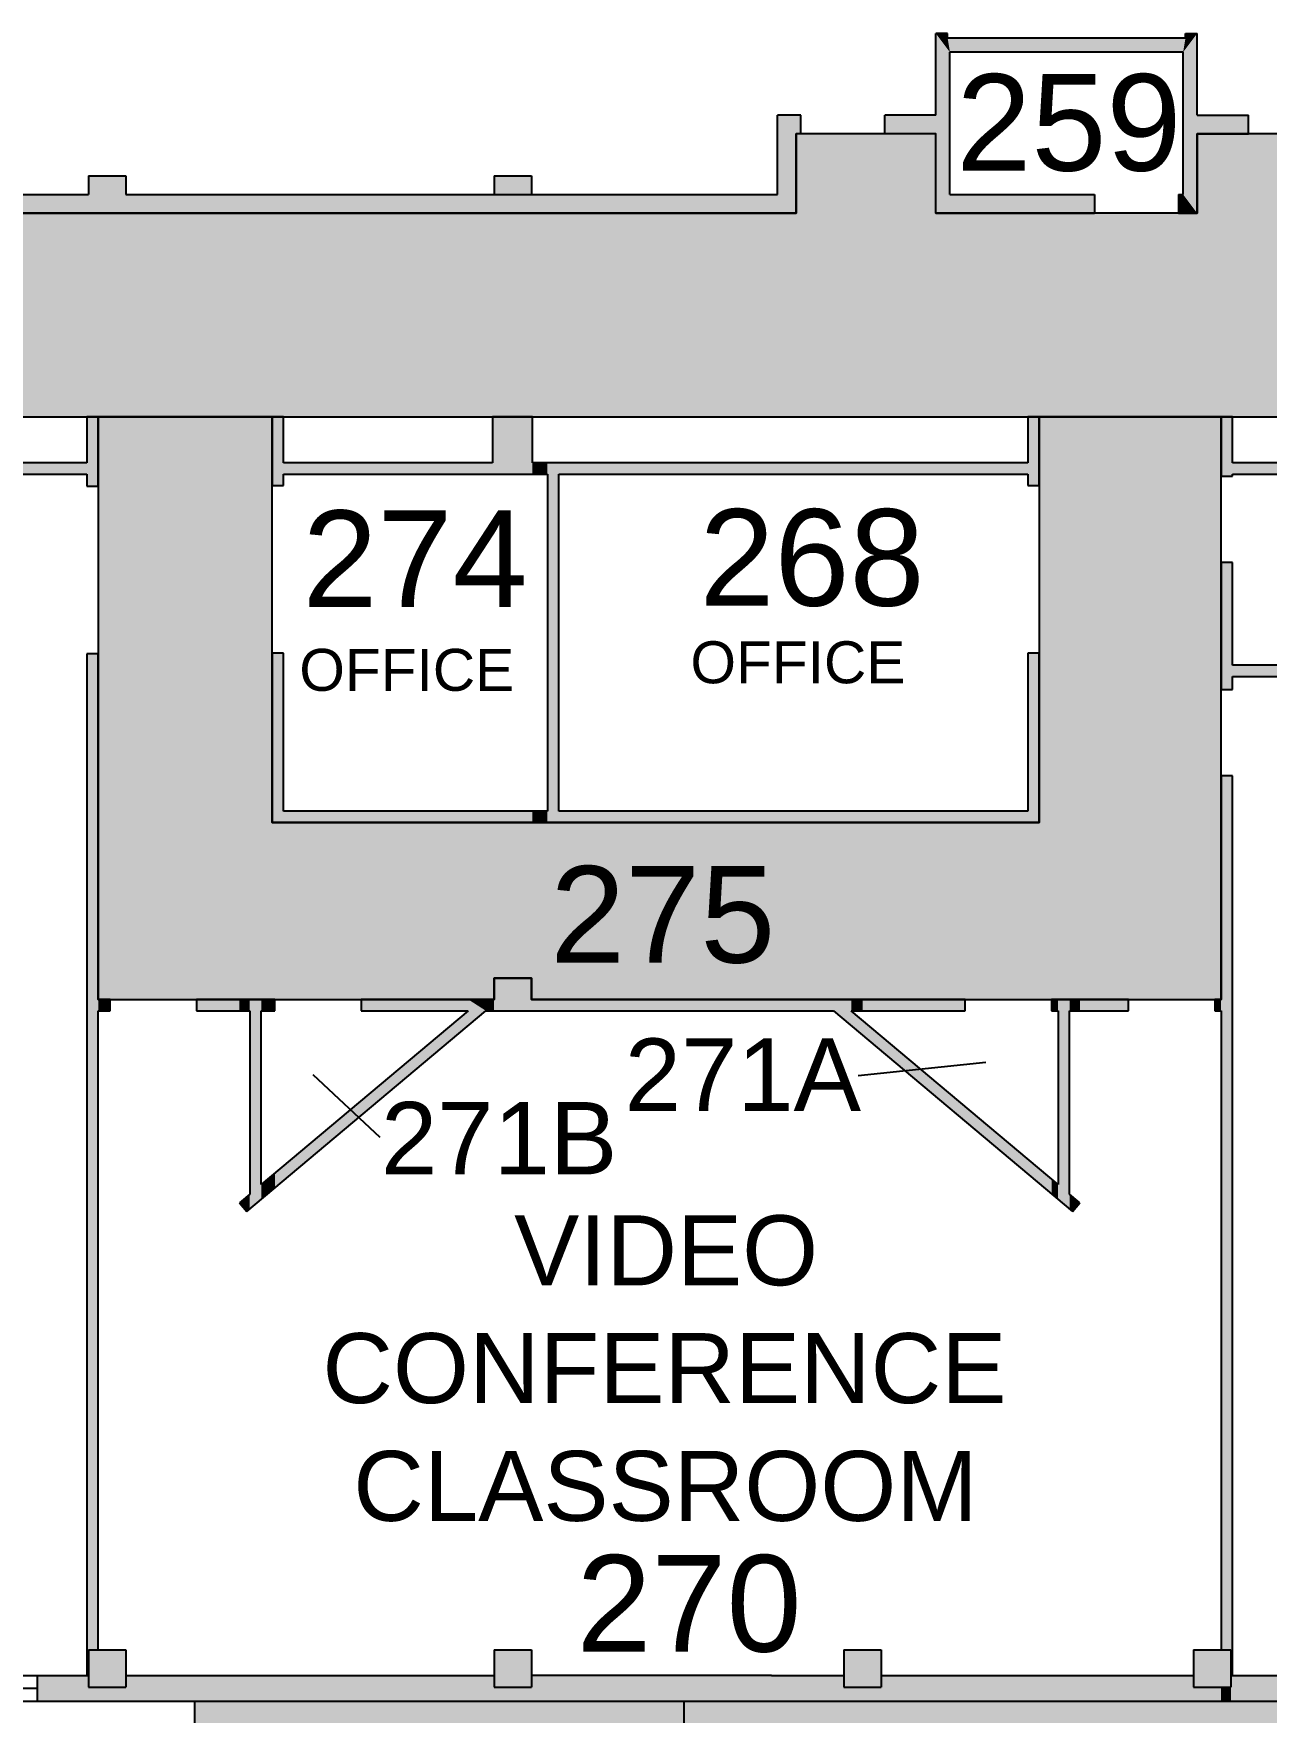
# Model space of a CAD drawing. Extents: x 268 to 100406, y 480 to 72572.
# Drawn here: x 5374 to 5903, y 2452 to 3172 of the extents above; entities that cross this region are included whole.
import ezdxf

# ---------------------------------------------------------------- set-up
doc = ezdxf.new("R2010")
doc.units = 0
doc.header["$LTSCALE"] = 0.5
for name, color, linetype in [('CORRIDOR_HATCH', 253, 'CONTINUOUS'), ('ROOM_NAMES', 7, 'CONTINUOUS'), ('SOLID', 7, 'CONTINUOUS'), ('STAIR', 7, 'CONTINUOUS'), ('TEXT', 7, 'CONTINUOUS'), ('WALL', 7, 'CONTINUOUS')]:
    doc.layers.add(name, color=color, linetype=linetype)
doc.styles.add('STANDARD_2', font='arial.ttf')
doc.styles.add('TECHIC', font='arial.ttf')

# ---------------------------------------------------------------- blocks, each defined once
blk = doc.blocks.new('*U42')
at = {"layer": 'SOLID'}
for points in [[(5397.14, 2468.26), (5397.14, 2906.34), (5397.78, 2468.26)], [(5397.78, 2468.26), (5397.14, 2906.34), (5397.78, 2906.34)], [(5397.78, 2479.26), (5397.78, 2906.34), (5402.02, 2479.26)], [(5402.02, 2479.26), (5397.78, 2906.34), (5402.02, 2906.34)], [(5402.02, 2753.26), (5402.02, 2758.14), (5407.14, 2753.26)], [(5407.14, 2753.26), (5402.02, 2758.14), (5407.14, 2758.14)]]:
    blk.add_solid(points, dxfattribs=at)
blk = doc.blocks.new('*U43')
at = {"layer": 'SOLID'}
for points in [[(5571.78, 2753.26), (5571.78, 2767.26), (5587.78, 2753.26)], [(5587.78, 2753.26), (5571.78, 2767.26), (5587.78, 2767.26)], [(5444.15, 2753.26), (5444.15, 2758.14), (5462.56, 2753.26)], [(5462.56, 2753.26), (5444.15, 2758.14), (5462.56, 2758.14)], [(5462.56, 2753.26), (5462.56, 2758.14), (5465.7, 2753.26)], [(5465.7, 2753.26), (5462.56, 2758.14), (5465.7, 2758.14)], [(5465.7, 2753.26), (5465.7, 2758.14), (5466.99, 2753.26)], [(5466.99, 2753.26), (5465.7, 2758.14), (5466.99, 2758.14)], [(5466.99, 2668.31), (5466.99, 2758.14), (5471.88, 2672.4)], [(5471.88, 2672.4), (5466.99, 2758.14), (5471.88, 2758.14)], [(5471.88, 2753.26), (5471.88, 2758.14), (5477.75, 2753.26)], [(5477.75, 2753.26), (5471.88, 2758.14), (5477.75, 2758.14)], [(5514.76, 2753.26), (5514.76, 2758.14), (5560.64, 2753.26)], [(5560.64, 2753.26), (5514.76, 2758.14), (5560.64, 2758.14)], [(5560.64, 2746.89), (5560.64, 2758.14), (5568.24, 2753.26)], [(5568.24, 2753.26), (5560.64, 2758.14), (5568.24, 2758.14)], [(5568.24, 2753.26), (5568.24, 2758.14), (5571.78, 2753.26)], [(5571.78, 2753.26), (5568.24, 2758.14), (5571.78, 2758.14)], [(5587.78, 2753.26), (5587.78, 2758.14), (5687.72, 2753.26)], [(5687.72, 2753.26), (5587.78, 2758.14), (5687.72, 2758.14)], [(5687.72, 2753.26), (5687.72, 2758.14), (5717.33, 2753.26)], [(5717.33, 2753.26), (5687.72, 2758.14), (5717.33, 2758.14)], [(5717.33, 2753.26), (5717.33, 2758.14), (5724.72, 2747.05)], [(5724.72, 2747.05), (5717.33, 2758.14), (5724.72, 2758.14)], [(5724.72, 2747.05), (5724.72, 2758.14), (5724.93, 2746.89)], [(5724.93, 2746.89), (5724.72, 2758.14), (5724.93, 2758.14)], [(5724.93, 2753.26), (5724.93, 2758.14), (5729.84, 2753.26)], [(5729.84, 2753.26), (5724.93, 2758.14), (5729.84, 2758.14)], [(5729.84, 2753.26), (5729.84, 2758.14), (5773.86, 2753.26)], [(5773.86, 2753.26), (5729.84, 2758.14), (5773.86, 2758.14)], [(5810.87, 2753.26), (5810.87, 2758.14), (5813.69, 2753.26)], [(5813.69, 2753.26), (5810.87, 2758.14), (5813.69, 2758.14)], [(5813.69, 2672.4), (5813.69, 2758.14), (5818.57, 2668.31)], [(5818.57, 2668.31), (5813.69, 2758.14), (5818.57, 2758.14)], [(5818.57, 2753.26), (5818.57, 2758.14), (5819.87, 2753.26)], [(5819.87, 2753.26), (5818.57, 2758.14), (5819.87, 2758.14)], [(5819.87, 2753.26), (5819.87, 2758.14), (5823.01, 2753.26)], [(5823.01, 2753.26), (5819.87, 2758.14), (5823.01, 2758.14)], [(5823.01, 2753.26), (5823.01, 2758.14), (5843.86, 2753.26)], [(5843.86, 2753.26), (5823.01, 2758.14), (5843.86, 2758.14)], [(5560.64, 2746.89), (5514.76, 2714.76), (5560.64, 2753.26)], [(5724.93, 2746.89), (5724.93, 2753.26), (5729.84, 2742.76)], [(5729.84, 2742.76), (5724.93, 2753.26), (5729.84, 2749.13)], [(5514.76, 2708.38), (5514.76, 2714.76), (5560.64, 2746.89)], [(5729.84, 2742.76), (5729.84, 2749.13), (5773.86, 2705.82)], [(5773.86, 2705.82), (5729.84, 2749.13), (5773.86, 2712.19)], [(5514.76, 2708.38), (5477.75, 2683.7), (5514.76, 2714.76)], [(5477.75, 2677.33), (5477.75, 2683.7), (5514.76, 2708.38)], [(5773.86, 2705.82), (5773.86, 2712.19), (5810.87, 2674.77)], [(5810.87, 2674.77), (5773.86, 2712.19), (5810.87, 2681.14)], [(5477.75, 2677.33), (5471.88, 2678.78), (5477.75, 2683.7)], [(5471.88, 2672.4), (5471.88, 2678.78), (5477.75, 2677.33)], [(5810.87, 2674.77), (5810.87, 2681.14), (5813.69, 2672.4)], [(5813.69, 2672.4), (5810.87, 2681.14), (5813.69, 2678.78)], [(5465.7, 2667.22), (5462.56, 2670.96), (5465.7, 2673.59)], [(5466.99, 2668.31), (5465.7, 2673.59), (5466.99, 2674.68)], [(5465.7, 2667.22), (5465.7, 2673.59), (5466.99, 2668.31)], [(5818.57, 2668.31), (5818.57, 2674.68), (5819.87, 2667.22)], [(5819.87, 2667.22), (5818.57, 2674.68), (5819.87, 2673.59)], [(5819.87, 2667.22), (5819.87, 2673.59), (5823.01, 2670.96)]]:
    blk.add_solid(points, dxfattribs=at)
blk = doc.blocks.new('*U44')
at = {"layer": 'SOLID'}
for points in [[(5476.52, 2978.47), (5476.52, 3007.96), (5481.41, 2978.47)], [(5481.41, 2978.47), (5476.52, 3007.96), (5481.41, 3007.96)], [(5571.01, 2983.39), (5571.01, 3007.96), (5588.22, 2983.39)], [(5588.22, 2983.39), (5571.01, 3007.96), (5588.22, 3007.96)], [(5800.72, 2978.47), (5800.72, 3007.96), (5805.6, 2978.47)], [(5805.6, 2978.47), (5800.72, 3007.96), (5805.6, 3007.96)], [(5481.41, 2983.39), (5481.41, 2988.27), (5571.01, 2983.39)], [(5571.01, 2983.39), (5481.41, 2988.27), (5571.01, 2988.27)], [(5588.22, 2983.39), (5588.22, 2988.27), (5594.63, 2983.39)], [(5594.63, 2983.39), (5588.22, 2988.27), (5594.63, 2988.27)], [(5594.63, 2834.03), (5594.63, 2988.27), (5599.52, 2834.03)], [(5599.52, 2834.03), (5594.63, 2988.27), (5599.52, 2988.27)], [(5599.52, 2983.39), (5599.52, 2988.27), (5800.72, 2983.39)], [(5800.72, 2983.39), (5599.52, 2988.27), (5800.72, 2988.27)], [(5476.52, 2834.03), (5476.52, 2906.58), (5481.41, 2834.03)], [(5481.41, 2834.03), (5476.52, 2906.58), (5481.41, 2906.58)], [(5800.72, 2834.03), (5800.72, 2906.58), (5805.6, 2834.03)], [(5805.6, 2834.03), (5800.72, 2906.58), (5805.6, 2906.58)], [(5481.41, 2834.03), (5481.41, 2838.91), (5571.01, 2834.03)], [(5571.01, 2834.03), (5481.41, 2838.91), (5571.01, 2838.91)], [(5571.01, 2834.03), (5571.01, 2838.91), (5588.22, 2834.03)], [(5588.22, 2834.03), (5571.01, 2838.91), (5588.22, 2838.91)], [(5588.22, 2834.03), (5588.22, 2838.91), (5594.63, 2834.03)], [(5594.63, 2834.03), (5588.22, 2838.91), (5594.63, 2838.91)], [(5599.52, 2834.03), (5599.52, 2838.91), (5800.72, 2834.03)], [(5800.72, 2834.03), (5599.52, 2838.91), (5800.72, 2838.91)]]:
    blk.add_solid(points, dxfattribs=at)
blk = doc.blocks.new('*U45')
at = {"layer": 'SOLID'}
for points in [[(5883.54, 2982.52), (5883.54, 3007.96), (5887.78, 2982.52)], [(5887.78, 2982.52), (5883.54, 3007.96), (5887.78, 3007.96)], [(5887.78, 2982.52), (5887.78, 3007.96), (5888.42, 2982.52)], [(5888.42, 2982.52), (5887.78, 3007.96), (5888.42, 3007.96)], [(6171.15, 2983.39), (6171.15, 3007.96), (6171.78, 2983.39)], [(6171.78, 2983.39), (6171.15, 3007.96), (6171.78, 3007.96)], [(6171.78, 2767.26), (6171.78, 3007.96), (6171.78, 2767.26)], [(6171.78, 2767.26), (6171.78, 3007.96), (6171.78, 3007.96)], [(6171.78, 2694.3), (6171.78, 3007.96), (6176.66, 2697.27)], [(6176.66, 2697.27), (6171.78, 3007.96), (6176.66, 3007.96)], [(6176.66, 2976.3), (6176.66, 3007.96), (6187.78, 2976.3)], [(6187.78, 2976.3), (6176.66, 3007.96), (6187.78, 3007.96)], [(6187.78, 2976.3), (6187.78, 3007.96), (6187.78, 2976.3)], [(6187.78, 2976.3), (6187.78, 3007.96), (6187.78, 3007.96)], [(6187.78, 2976.3), (6187.78, 3007.96), (6188.4, 2976.3)], [(6188.4, 2976.3), (6187.78, 3007.96), (6188.4, 3007.96)], [(6356.12, 2797.83), (6356.12, 3007.96), (6361, 2797.83)], [(6361, 2797.83), (6356.12, 3007.96), (6361, 3007.96)], [(5888.42, 2983.39), (5888.42, 2988.27), (5976.78, 2983.39)], [(5976.78, 2983.39), (5888.42, 2988.27), (5976.78, 2988.27)], [(5976.78, 2983.39), (5976.78, 2988.27), (5981.78, 2983.39)], [(5981.78, 2983.39), (5976.78, 2988.27), (5981.78, 2988.27)], [(5981.78, 2983.39), (5981.78, 2988.27), (6021.78, 2983.39)], [(6021.78, 2983.39), (5981.78, 2988.27), (6021.78, 2988.27)], [(6021.78, 2983.39), (6021.78, 2988.27), (6037.78, 2983.39)], [(6037.78, 2983.39), (6021.78, 2988.27), (6037.78, 2988.27)], [(6037.78, 2983.39), (6037.78, 2988.27), (6171.15, 2983.39)], [(6171.15, 2983.39), (6037.78, 2988.27), (6171.15, 2988.27)], [(6188.4, 2976.3), (6188.4, 2988.27), (6189.26, 2976.3)], [(6189.26, 2976.3), (6188.4, 2988.27), (6189.26, 2988.27)], [(6189.26, 2976.3), (6189.26, 2988.27), (6189.65, 2976.3)], [(6189.65, 2976.3), (6189.26, 2988.27), (6189.65, 2988.27)], [(6189.65, 2976.3), (6189.65, 2988.27), (6190.71, 2976.3)], [(6190.71, 2976.3), (6189.65, 2988.27), (6190.71, 2988.27)], [(6190.71, 2976.3), (6190.71, 2988.27), (6227.72, 2976.3)], [(6227.72, 2976.3), (6190.71, 2988.27), (6227.72, 2988.27)], [(6227.72, 2976.3), (6227.72, 2988.27), (6235.85, 2976.3)], [(6235.85, 2976.3), (6227.72, 2988.27), (6235.85, 2988.27)], [(6235.85, 2976.3), (6235.85, 2988.27), (6240.73, 2976.3)], [(6240.73, 2976.3), (6235.85, 2988.27), (6240.73, 2988.27)], [(6240.73, 2976.3), (6240.73, 2988.27), (6242.28, 2976.3)], [(6242.28, 2976.3), (6240.73, 2988.27), (6242.28, 2988.27)], [(6242.28, 2976.3), (6242.28, 2988.27), (6345.14, 2976.3)], [(6345.14, 2976.3), (6242.28, 2988.27), (6345.14, 2988.27)], [(6345.14, 2976.3), (6345.14, 2988.27), (6356.12, 2976.3)], [(6356.12, 2976.3), (6345.14, 2988.27), (6356.12, 2988.27)], [(5883.54, 2891.02), (5883.54, 2945.51), (5887.78, 2891.02)], [(5887.78, 2891.02), (5883.54, 2945.51), (5887.78, 2945.51)], [(5887.78, 2891.02), (5887.78, 2945.51), (5888.42, 2891.02)], [(5888.42, 2891.02), (5887.78, 2945.51), (5888.42, 2945.51)], [(5888.42, 2896.62), (5888.42, 2901.51), (5976.78, 2896.62)], [(5976.78, 2896.62), (5888.42, 2901.51), (5976.78, 2901.51)], [(5976.78, 2896.62), (5976.78, 2901.51), (5981.78, 2896.62)], [(5981.78, 2896.62), (5976.78, 2901.51), (5981.78, 2901.51)], [(5981.78, 2896.62), (5981.78, 2901.51), (6021.78, 2896.62)], [(6021.78, 2896.62), (5981.78, 2901.51), (6021.78, 2901.51)], [(6021.78, 2896.62), (6021.78, 2901.51), (6037.78, 2896.62)], [(6037.78, 2896.62), (6021.78, 2901.51), (6037.78, 2901.51)], [(6037.78, 2896.62), (6037.78, 2901.51), (6171.15, 2896.62)], [(6171.15, 2896.62), (6037.78, 2901.51), (6171.15, 2901.51)], [(6171.15, 2896.62), (6171.15, 2901.51), (6171.78, 2896.62)], [(6171.78, 2896.62), (6171.15, 2901.51), (6171.78, 2901.51)], [(6242.28, 2821.13), (6242.28, 2826.64), (6345.14, 2821.13)], [(6345.14, 2821.13), (6242.28, 2826.64), (6345.14, 2826.64)], [(6345.14, 2821.13), (6345.14, 2826.64), (6356.12, 2821.13)], [(6356.12, 2821.13), (6345.14, 2826.64), (6356.12, 2826.64)], [(6176.66, 2753.26), (6176.66, 2767.26), (6187.78, 2753.26)], [(6187.78, 2753.26), (6176.66, 2767.26), (6187.78, 2767.26)], [(6171.78, 2694.3), (6171.78, 2758.26), (6171.78, 2694.3)], [(6171.78, 2694.3), (6171.78, 2758.26), (6171.78, 2758.26)], [(6187.78, 2753.26), (6187.78, 2758.14), (6187.78, 2753.26)], [(6187.78, 2753.26), (6187.78, 2758.14), (6187.78, 2758.14)], [(6187.78, 2753.26), (6187.78, 2758.14), (6188.4, 2753.26)], [(6188.4, 2753.26), (6187.78, 2758.14), (6188.4, 2758.14)], [(6188.4, 2753.26), (6188.4, 2758.14), (6189.26, 2753.26)], [(6189.26, 2753.26), (6188.4, 2758.14), (6189.26, 2758.14)], [(6189.26, 2753.26), (6189.26, 2758.14), (6189.65, 2753.26)], [(6189.65, 2753.26), (6189.26, 2758.14), (6189.65, 2758.14)], [(6189.65, 2753.26), (6189.65, 2758.14), (6190.71, 2753.26)], [(6190.71, 2753.26), (6189.65, 2758.14), (6190.71, 2758.14)], [(6227.72, 2753.26), (6227.72, 2758.14), (6235.85, 2753.26)], [(6235.85, 2753.26), (6227.72, 2758.14), (6235.85, 2758.14)], [(6235.85, 2675.44), (6235.85, 2758.14), (6240.73, 2675.44)], [(6240.73, 2675.44), (6235.85, 2758.14), (6240.73, 2758.14)], [(6240.73, 2753.26), (6240.73, 2758.14), (6242.28, 2753.26)], [(6242.28, 2753.26), (6240.73, 2758.14), (6242.28, 2758.14)], [(6242.28, 2753.26), (6242.28, 2758.14), (6345.14, 2753.26)], [(6345.14, 2753.26), (6242.28, 2758.14), (6345.14, 2758.14)], [(6345.14, 2753.26), (6345.14, 2758.14), (6356.12, 2753.26)], [(6356.12, 2753.26), (6345.14, 2758.14), (6356.12, 2758.14)], [(6356.12, 2720.01), (6356.12, 2760.82), (6361, 2720.01)], [(6361, 2720.01), (6356.12, 2760.82), (6361, 2760.82)], [(6176.66, 2457.26), (6171.78, 2694.3), (6176.66, 2697.27)], [(6171.78, 2457.26), (6171.78, 2694.3), (6171.78, 2457.26)], [(6171.78, 2457.26), (6171.78, 2694.3), (6171.78, 2694.3)], [(6171.78, 2457.26), (6171.78, 2694.3), (6176.66, 2457.26)], [(6176.66, 2675.44), (6176.66, 2680.32), (6187.78, 2675.44)], [(6187.78, 2675.44), (6176.66, 2680.32), (6187.78, 2680.32)], [(6187.78, 2675.44), (6187.78, 2680.32), (6187.78, 2675.44)], [(6187.78, 2675.44), (6187.78, 2680.32), (6187.78, 2680.32)], [(6187.78, 2675.44), (6187.78, 2680.32), (6188.4, 2675.44)], [(6188.4, 2675.44), (6187.78, 2680.32), (6188.4, 2680.32)], [(6188.4, 2675.44), (6188.4, 2680.32), (6189.26, 2675.44)], [(6189.26, 2675.44), (6188.4, 2680.32), (6189.26, 2680.32)], [(6189.26, 2675.44), (6189.26, 2680.32), (6189.65, 2675.44)], [(6189.65, 2675.44), (6189.26, 2680.32), (6189.65, 2680.32)], [(6189.65, 2675.44), (6189.65, 2680.32), (6190.71, 2675.44)], [(6190.71, 2675.44), (6189.65, 2680.32), (6190.71, 2680.32)], [(6190.71, 2675.44), (6190.71, 2680.32), (6227.72, 2675.44)], [(6227.72, 2675.44), (6190.71, 2680.32), (6227.72, 2680.32)], [(6227.72, 2675.44), (6227.72, 2680.32), (6235.85, 2675.44)], [(6235.85, 2675.44), (6227.72, 2680.32), (6235.85, 2680.32)], [(6240.73, 2675.44), (6240.73, 2680.32), (6242.28, 2675.44)], [(6242.28, 2675.44), (6240.73, 2680.32), (6242.28, 2680.32)], [(6242.28, 2675.44), (6242.28, 2680.32), (6345.14, 2675.44)], [(6345.14, 2675.44), (6242.28, 2680.32), (6345.14, 2680.32)], [(6345.14, 2675.44), (6345.14, 2680.32), (6356.12, 2675.44)], [(6356.12, 2675.44), (6345.14, 2680.32), (6356.12, 2680.32)], [(6356.12, 2646.9), (6356.12, 2683), (6361, 2646.9)], [(6361, 2646.9), (6356.12, 2683), (6361, 2683)], [(6176.66, 2567.17), (6176.66, 2572.05), (6187.78, 2567.17)], [(6187.78, 2567.17), (6176.66, 2572.05), (6187.78, 2572.05)], [(6187.78, 2567.17), (6187.78, 2572.05), (6187.78, 2567.17)], [(6187.78, 2567.17), (6187.78, 2572.05), (6187.78, 2572.05)], [(6187.78, 2567.17), (6187.78, 2572.05), (6188.4, 2567.17)], [(6188.4, 2567.17), (6187.78, 2572.05), (6188.4, 2572.05)], [(6188.4, 2567.17), (6188.4, 2572.05), (6189.26, 2567.17)], [(6189.26, 2567.17), (6188.4, 2572.05), (6189.26, 2572.05)], [(6189.26, 2567.17), (6189.26, 2572.05), (6189.65, 2567.17)], [(6189.65, 2567.17), (6189.26, 2572.05), (6189.65, 2572.05)], [(6189.65, 2567.17), (6189.65, 2572.05), (6190.71, 2567.17)], [(6190.71, 2567.17), (6189.65, 2572.05), (6190.71, 2572.05)], [(6190.71, 2567.17), (6190.71, 2572.05), (6227.72, 2567.17)], [(6227.72, 2567.17), (6190.71, 2572.05), (6227.72, 2572.05)], [(6227.72, 2567.17), (6227.72, 2572.05), (6235.85, 2567.17)], [(6235.85, 2567.17), (6227.72, 2572.05), (6235.85, 2572.05)], [(6235.85, 2567.17), (6235.85, 2572.05), (6240.73, 2567.17)], [(6240.73, 2567.17), (6235.85, 2572.05), (6240.73, 2572.05)], [(6240.73, 2567.17), (6240.73, 2572.05), (6242.28, 2567.17)], [(6242.28, 2567.17), (6240.73, 2572.05), (6242.28, 2572.05)], [(6242.28, 2567.17), (6242.28, 2572.05), (6345.14, 2567.17)], [(6345.14, 2567.17), (6242.28, 2572.05), (6345.14, 2572.05)], [(6345.14, 2567.17), (6345.14, 2572.05), (6356.12, 2567.17)], [(6356.12, 2567.17), (6345.14, 2572.05), (6356.12, 2572.05)], [(6356.12, 2556.67), (6356.12, 2575.01), (6361, 2556.67)], [(6361, 2556.67), (6356.12, 2575.01), (6361, 2575.01)], [(6356.12, 2457.26), (6356.12, 2484.78), (6361, 2457.26)], [(6361, 2457.26), (6356.12, 2484.78), (6361, 2484.78)], [(6176.66, 2457.26), (6176.66, 2479.26), (6187.78, 2457.26)], [(6187.78, 2457.26), (6176.66, 2479.26), (6187.78, 2479.26)], [(6187.78, 2457.26), (6187.78, 2479.26), (6187.78, 2457.26)], [(6187.78, 2457.26), (6187.78, 2479.26), (6187.78, 2479.26)], [(6345.14, 2457.26), (6345.14, 2481.36), (6356.12, 2457.26)], [(6356.12, 2457.26), (6345.14, 2481.36), (6356.12, 2481.36)], [(6361, 2457.26), (6361, 2481.36), (6362.42, 2457.26)], [(6362.42, 2457.26), (6361, 2481.36), (6362.42, 2481.36)], [(5375.78, 2457.26), (5375.78, 2468.26), (5397.78, 2457.26)], [(5397.78, 2457.26), (5375.78, 2468.26), (5397.78, 2468.26)], [(5397.78, 2457.26), (5397.78, 2463.26), (5413.78, 2457.26)], [(5413.78, 2457.26), (5397.78, 2463.26), (5413.78, 2463.26)], [(5413.78, 2457.26), (5413.78, 2468.26), (5571.78, 2457.26)], [(5571.78, 2457.26), (5413.78, 2468.26), (5571.78, 2468.26)], [(5571.78, 2457.26), (5571.78, 2463.26), (5587.78, 2457.26)], [(5587.78, 2457.26), (5571.78, 2463.26), (5587.78, 2463.26)], [(5587.78, 2457.26), (5587.78, 2468.26), (5690.78, 2457.26)], [(5690.78, 2457.26), (5587.78, 2468.26), (5690.78, 2468.26)], [(5690.78, 2457.26), (5690.78, 2468.26), (5721.78, 2457.26)], [(5721.78, 2457.26), (5690.78, 2468.26), (5721.78, 2468.26)], [(5721.78, 2457.26), (5721.78, 2463.26), (5737.78, 2457.26)], [(5737.78, 2457.26), (5721.78, 2463.26), (5737.78, 2463.26)], [(5737.78, 2457.26), (5737.78, 2468.26), (5871.78, 2457.26)], [(5871.78, 2457.26), (5737.78, 2468.26), (5871.78, 2468.26)], [(5871.78, 2457.26), (5871.78, 2463.26), (5883.54, 2457.26)], [(5883.54, 2457.26), (5871.78, 2463.26), (5883.54, 2463.26)], [(5883.54, 2457.26), (5883.54, 2463.26), (5887.78, 2457.26)], [(5887.78, 2457.26), (5883.54, 2463.26), (5887.78, 2463.26)], [(5887.78, 2457.26), (5887.78, 2468.26), (5888.42, 2457.26)], [(5888.42, 2457.26), (5887.78, 2468.26), (5888.42, 2468.26)], [(5888.42, 2457.26), (5888.42, 2468.26), (5976.78, 2457.26)], [(5976.78, 2457.26), (5888.42, 2468.26), (5976.78, 2468.26)], [(5976.78, 2457.26), (5976.78, 2468.26), (5981.78, 2457.26)], [(5981.78, 2457.26), (5976.78, 2468.26), (5981.78, 2468.26)], [(5981.78, 2457.26), (5981.78, 2468.26), (6021.78, 2457.26)], [(6021.78, 2457.26), (5981.78, 2468.26), (6021.78, 2468.26)], [(6021.78, 2457.26), (6021.78, 2463.26), (6037.78, 2457.26)], [(6037.78, 2457.26), (6021.78, 2463.26), (6037.78, 2463.26)], [(6037.78, 2457.26), (6037.78, 2468.26), (6171.15, 2457.26)], [(6171.15, 2457.26), (6037.78, 2468.26), (6171.15, 2468.26)], [(6171.15, 2457.26), (6171.15, 2468.26), (6171.78, 2457.26)], [(6171.78, 2457.26), (6171.15, 2468.26), (6171.78, 2468.26)], [(6187.78, 2457.26), (6187.78, 2468.26), (6188.4, 2457.26)], [(6188.4, 2457.26), (6187.78, 2468.26), (6188.4, 2468.26)], [(6188.4, 2457.26), (6188.4, 2468.26), (6189.26, 2457.26)], [(6189.26, 2457.26), (6188.4, 2468.26), (6189.26, 2468.26)], [(6189.26, 2457.26), (6189.26, 2468.26), (6189.65, 2457.26)], [(6189.65, 2457.26), (6189.26, 2468.26), (6189.65, 2468.26)], [(6189.65, 2457.26), (6189.65, 2468.26), (6190.71, 2457.26)], [(6190.71, 2457.26), (6189.65, 2468.26), (6190.71, 2468.26)], [(6190.71, 2457.26), (6190.71, 2468.26), (6227.72, 2457.26)], [(6227.72, 2457.26), (6190.71, 2468.26), (6227.72, 2468.26)], [(6227.72, 2457.26), (6227.72, 2468.26), (6235.85, 2457.26)], [(6235.85, 2457.26), (6227.72, 2468.26), (6235.85, 2468.26)], [(6235.85, 2457.26), (6235.85, 2468.26), (6240.73, 2457.26)], [(6240.73, 2457.26), (6235.85, 2468.26), (6240.73, 2468.26)], [(6240.73, 2457.26), (6240.73, 2468.26), (6242.28, 2457.26)], [(6242.28, 2457.26), (6240.73, 2468.26), (6242.28, 2468.26)], [(6242.28, 2457.26), (6242.28, 2468.26), (6345.14, 2457.26)], [(6345.14, 2457.26), (6242.28, 2468.26), (6345.14, 2468.26)], [(6362.42, 2457.26), (6362.42, 2468.26), (6417.98, 2457.26)], [(6417.98, 2457.26), (6362.42, 2468.26), (6417.98, 2468.26)]]:
    blk.add_solid(points, dxfattribs=at)
blk = doc.blocks.new('*U46')
at = {"layer": 'SOLID'}
for points in [[(5883.54, 2479.26), (5883.54, 2854.01), (5887.78, 2479.26)], [(5887.78, 2479.26), (5883.54, 2854.01), (5887.78, 2854.01)], [(5887.78, 2468.26), (5887.78, 2854.01), (5888.42, 2468.26)], [(5888.42, 2468.26), (5887.78, 2854.01), (5888.42, 2854.01)], [(5880.87, 2753.26), (5880.87, 2758.14), (5883.54, 2753.26)], [(5883.54, 2753.26), (5880.87, 2758.14), (5883.54, 2758.14)]]:
    blk.add_solid(points, dxfattribs=at)
blk = doc.blocks.new('*U47')
at = {"layer": 'SOLID'}
for points in [[(5653.33, 2446.76), (5653.33, 2457.26), (5815.78, 2446.76)], [(5815.78, 2446.76), (5653.33, 2457.26), (5815.78, 2457.26)], [(5815.78, 2426.76), (5815.78, 2457.26), (5831.78, 2426.76)], [(5831.78, 2426.76), (5815.78, 2457.26), (5831.78, 2457.26)], [(5831.78, 2446.76), (5831.78, 2457.26), (6035.78, 2446.76)], [(6035.78, 2446.76), (5831.78, 2457.26), (6035.78, 2457.26)], [(6035.78, 2446.76), (6035.78, 2457.26), (6057.78, 2446.76)], [(6057.78, 2446.76), (6035.78, 2457.26), (6057.78, 2457.26)], [(6057.78, 2446.76), (6057.78, 2457.26), (6217.78, 2446.76)], [(6217.78, 2446.76), (6057.78, 2457.26), (6217.78, 2457.26)], [(6217.78, 2426.76), (6217.78, 2457.26), (6233.78, 2426.76)], [(6233.78, 2426.76), (6217.78, 2457.26), (6233.78, 2457.26)], [(6233.78, 2446.76), (6233.78, 2457.26), (6399.78, 2446.76)], [(6399.78, 2446.76), (6233.78, 2457.26), (6399.78, 2457.26)], [(6399.78, 2426.76), (6399.78, 2457.26), (6415.78, 2426.76)], [(6415.78, 2426.76), (6399.78, 2457.26), (6415.78, 2457.26)], [(6415.78, 2446.76), (6415.78, 2457.26), (6417.98, 2446.76)], [(6417.98, 2446.76), (6415.78, 2457.26), (6417.98, 2457.26)]]:
    blk.add_solid(points, dxfattribs=at)
blk = doc.blocks.new('*U49')
at = {"layer": 'SOLID'}
for points in [[(5443.29, 2184.79), (5443.29, 2457.26), (5447.39, 2184.79)], [(5447.39, 2184.79), (5443.29, 2457.26), (5447.39, 2457.26)], [(5447.39, 2184.79), (5447.39, 2457.26), (5457.78, 2184.79)], [(5457.78, 2184.79), (5447.39, 2457.26), (5457.78, 2457.26)], [(5457.78, 2426.69), (5457.78, 2457.26), (5467.78, 2426.69)], [(5467.78, 2426.69), (5457.78, 2457.26), (5467.78, 2457.26)], [(5467.78, 2447.56), (5467.78, 2457.26), (5486.68, 2447.56)], [(5486.68, 2447.56), (5467.78, 2457.26), (5486.68, 2457.26)], [(5486.68, 2447.56), (5486.68, 2457.26), (5633.84, 2447.56)], [(5633.84, 2447.56), (5486.68, 2457.26), (5633.84, 2457.26)], [(5633.84, 2426.69), (5633.84, 2457.26), (5645.3, 2426.69)], [(5645.3, 2426.69), (5633.84, 2457.26), (5645.3, 2457.26)], [(5645.3, 1954.73), (5645.3, 2457.26), (5653.33, 1954.73)], [(5653.33, 1954.73), (5645.3, 2457.26), (5653.33, 2457.26)], [(5457.78, 2184.79), (5457.78, 2202.76), (5467.78, 2184.79)], [(5467.78, 2184.79), (5457.78, 2202.76), (5467.78, 2202.76)], [(5467.78, 2184.79), (5467.78, 2202.76), (5486.68, 2184.79)], [(5486.68, 2184.79), (5467.78, 2202.76), (5486.68, 2202.76)], [(5447.39, 1925.36), (5447.39, 1962.76), (5457.78, 1925.36)], [(5457.78, 1925.36), (5447.39, 1962.76), (5457.78, 1962.76)], [(5457.78, 1946.76), (5457.78, 1962.76), (5467.78, 1946.76)], [(5467.78, 1946.76), (5457.78, 1962.76), (5467.78, 1962.76)], [(5467.78, 1946.76), (5467.78, 1962.76), (5486.68, 1946.76)], [(5486.68, 1946.76), (5467.78, 1962.76), (5486.68, 1962.76)], [(5486.68, 1954.73), (5486.68, 1962.76), (5633.84, 1954.73)], [(5633.84, 1954.73), (5486.68, 1962.76), (5633.84, 1962.76)], [(5633.84, 1954.73), (5633.84, 1962.76), (5645.3, 1954.73)], [(5645.3, 1954.73), (5633.84, 1962.76), (5645.3, 1962.76)]]:
    blk.add_solid(points, dxfattribs=at)
blk = doc.blocks.new('*X68')
at = {"layer": 'ROOM_NAMES', "linetype": 'CONTINUOUS', "style": 'STANDARD_2'}
for s, p in [('VIDEO', (5580.35, 2635.55)), ('CONFERENCE', (5498.14, 2585.04)), ('CLASSROOM', (5511.38, 2534.53))]:
    blk.add_text(s, height=30, dxfattribs=at).set_placement(p)
blk = doc.blocks.new('*U78')
at = {"layer": 'SOLID'}
for points in [[(5017.78, 2992.26), (5017.78, 3015.06), (5020.38, 2992.26)], [(5020.38, 2992.26), (5017.78, 3015.06), (5020.38, 3015.06)], [(5020.38, 2983.39), (5020.38, 3015.06), (5025.27, 2983.39)], [(5025.27, 2983.39), (5020.38, 3015.06), (5025.27, 3015.06)], [(5397.14, 2978.23), (5397.14, 3007.96), (5402.02, 2978.23)], [(5402.02, 2978.23), (5397.14, 3007.96), (5402.02, 3007.96)], [(4837.28, 2962.26), (4837.28, 3000.26), (4844.76, 2962.26)], [(4844.76, 2962.26), (4837.28, 3000.26), (4844.76, 3000.26)], [(4844.76, 2973.26), (4844.76, 3000.26), (4853.76, 2973.26)], [(4853.76, 2973.26), (4844.76, 3000.26), (4853.76, 3000.26)], [(4853.76, 2992.26), (4853.76, 3000.26), (5017.78, 2992.26)], [(5017.78, 2992.26), (4853.76, 3000.26), (5017.78, 3000.26)], [(5025.27, 2983.39), (5025.27, 2988.27), (5099.78, 2983.39)], [(5099.78, 2983.39), (5025.27, 2988.27), (5099.78, 2988.27)], [(5099.78, 2983.39), (5099.78, 2988.27), (5106.91, 2983.39)], [(5106.91, 2983.39), (5099.78, 2988.27), (5106.91, 2988.27)], [(5106.91, 2457.26), (5106.91, 2988.27), (5111.79, 2457.26)], [(5111.79, 2457.26), (5106.91, 2988.27), (5111.79, 2988.27)], [(5111.79, 2983.39), (5111.79, 2988.27), (5123.78, 2983.39)], [(5123.78, 2983.39), (5111.79, 2988.27), (5123.78, 2988.27)], [(5123.78, 2983.39), (5123.78, 2988.27), (5397.14, 2983.39)], [(5397.14, 2983.39), (5123.78, 2988.27), (5397.14, 2988.27)], [(5099.78, 2457.26), (5099.78, 2468.26), (5106.91, 2457.26)], [(5106.91, 2457.26), (5099.78, 2468.26), (5106.91, 2468.26)], [(5111.79, 2457.26), (5111.79, 2468.26), (5123.78, 2457.26)], [(5123.78, 2457.26), (5111.79, 2468.26), (5123.78, 2468.26)]]:
    blk.add_solid(points, dxfattribs=at)
blk = doc.blocks.new('*U91')
at = {"layer": 'CORRIDOR_HATCH'}
for points in [[(5701.28, 3007.96), (5701.28, 3129.26), (5761.28, 3007.96)], [(5761.28, 3007.96), (5701.28, 3129.26), (5761.28, 3129.26)], [(5873.28, 3007.96), (5873.28, 3129.26), (5883.54, 3007.96)], [(5883.54, 3007.96), (5873.28, 3129.26), (5883.54, 3129.26)], [(5883.54, 3007.96), (5883.54, 3129.26), (5888.42, 3007.96)], [(5888.42, 3007.96), (5883.54, 3129.26), (5888.42, 3129.26)], [(5888.42, 3007.96), (5888.42, 3129.26), (5933.28, 3007.96)], [(5933.28, 3007.96), (5888.42, 3129.26), (5933.28, 3129.26)], [(5025.27, 3007.96), (5025.27, 3095.26), (5397.14, 3007.96)], [(5397.14, 3007.96), (5025.27, 3095.26), (5397.14, 3095.26)], [(5397.14, 3007.96), (5397.14, 3095.26), (5402.02, 3007.96)], [(5402.02, 3007.96), (5397.14, 3095.26), (5402.02, 3095.26)], [(5402.02, 3007.96), (5402.02, 3095.26), (5476.52, 3007.96)], [(5476.52, 3007.96), (5402.02, 3095.26), (5476.52, 3095.26)], [(5476.52, 3007.96), (5476.52, 3095.26), (5481.41, 3007.96)], [(5481.41, 3007.96), (5476.52, 3095.26), (5481.41, 3095.26)], [(5481.41, 3007.96), (5481.41, 3095.26), (5571.78, 3007.96)], [(5571.78, 3007.96), (5481.41, 3095.26), (5571.78, 3095.26)], [(5571.78, 3007.96), (5571.78, 3095.26), (5571.78, 3007.96)], [(5571.78, 3007.96), (5571.78, 3095.26), (5571.78, 3095.26)], [(5571.78, 3007.96), (5571.78, 3095.26), (5579.61, 3007.96)], [(5579.61, 3007.96), (5571.78, 3095.26), (5579.61, 3095.26)], [(5579.61, 3007.96), (5579.61, 3095.26), (5587.78, 3007.96)], [(5587.78, 3007.96), (5579.61, 3095.26), (5587.78, 3095.26)], [(5587.78, 3007.96), (5587.78, 3095.26), (5588.22, 3007.96)], [(5588.22, 3007.96), (5587.78, 3095.26), (5588.22, 3095.26)], [(5588.22, 3007.96), (5588.22, 3095.26), (5701.28, 3007.96)], [(5701.28, 3007.96), (5588.22, 3095.26), (5701.28, 3095.26)], [(5761.28, 3007.96), (5761.28, 3095.26), (5800.72, 3007.96)], [(5800.72, 3007.96), (5761.28, 3095.26), (5800.72, 3095.26)], [(5800.72, 3007.96), (5800.72, 3095.26), (5805.6, 3007.96)], [(5805.6, 3007.96), (5800.72, 3095.26), (5805.6, 3095.26)], [(5805.6, 3007.96), (5805.6, 3095.26), (5873.28, 3007.96)], [(5873.28, 3007.96), (5805.6, 3095.26), (5873.28, 3095.26)], [(5402.02, 2758.14), (5402.02, 3007.96), (5476.52, 2758.14)], [(5476.52, 2758.14), (5402.02, 3007.96), (5476.52, 3007.96)], [(5805.6, 2758.14), (5805.6, 3007.96), (5873.28, 2758.14)], [(5873.28, 2758.14), (5805.6, 3007.96), (5873.28, 3007.96)], [(5873.28, 2758.14), (5873.28, 3007.96), (5883.54, 2758.14)], [(5883.54, 2758.14), (5873.28, 3007.96), (5883.54, 3007.96)], [(5476.52, 2758.14), (5476.52, 2834.03), (5481.41, 2758.14)], [(5481.41, 2758.14), (5476.52, 2834.03), (5481.41, 2834.03)], [(5481.41, 2758.14), (5481.41, 2834.03), (5571.78, 2758.14)], [(5571.78, 2758.14), (5481.41, 2834.03), (5571.78, 2834.03)], [(5571.78, 2767.26), (5571.78, 2834.03), (5571.78, 2767.26)], [(5571.78, 2767.26), (5571.78, 2834.03), (5571.78, 2834.03)], [(5571.78, 2767.26), (5571.78, 2834.03), (5579.61, 2767.26)], [(5579.61, 2767.26), (5571.78, 2834.03), (5579.61, 2834.03)], [(5579.61, 2767.26), (5579.61, 2834.03), (5587.78, 2767.26)], [(5587.78, 2767.26), (5579.61, 2834.03), (5587.78, 2834.03)], [(5587.78, 2758.14), (5587.78, 2834.03), (5588.22, 2758.14)], [(5588.22, 2758.14), (5587.78, 2834.03), (5588.22, 2834.03)], [(5588.22, 2758.14), (5588.22, 2834.03), (5701.28, 2758.14)], [(5701.28, 2758.14), (5588.22, 2834.03), (5701.28, 2834.03)], [(5701.28, 2758.14), (5701.28, 2834.03), (5761.28, 2758.14)], [(5761.28, 2758.14), (5701.28, 2834.03), (5761.28, 2834.03)], [(5761.28, 2758.14), (5761.28, 2834.03), (5800.72, 2758.14)], [(5800.72, 2758.14), (5761.28, 2834.03), (5800.72, 2834.03)], [(5800.72, 2758.14), (5800.72, 2834.03), (5805.6, 2758.14)], [(5805.6, 2758.14), (5800.72, 2834.03), (5805.6, 2834.03)], [(5571.78, 2758.14), (5571.78, 2767.26), (5571.78, 2758.14)]]:
    blk.add_solid(points, dxfattribs=at)

msp = doc.modelspace()

# ---------------------------------------------------------------- linework, layer by layer
at = {"layer": 'CORRIDOR_HATCH'}
for points in [[(6890.78, 3095.26), (5933.28, 3095.26), (5933.28, 3129.26), (5873.28, 3129.26), (5873.28, 3095.26), (5761.28, 3095.26), (5761.28, 3129.26), (5701.28, 3129.26), (5701.28, 3095.26), (5023.78, 3095.26)], [(5025.27, 3007.96), (5397.14, 3007.96), (5481.41, 3007.96), (5579.61, 3007.96), (5588.22, 3007.96), (5800.72, 3007.96), (5888.42, 3007.96), (6171.15, 3007.96), (6188.4, 3007.96), (6361, 3007.96), (6447.28, 3007.26)]]:
    msp.add_lwpolyline(points, dxfattribs=at)
msp.add_lwpolyline([(5402.02, 3007.96), (5402.02, 2758.14), (5571.78, 2758.14), (5571.78, 2767.26), (5587.78, 2767.26), (5587.78, 2758.14), (5883.54, 2758.14), (5883.54, 3007.96), (5805.6, 3007.96), (5805.6, 2834.03), (5476.52, 2834.03), (5476.52, 3007.96)], close=True, dxfattribs=at)
at = {"layer": 'SOLID'}
msp.add_line((5653.33, 2446.76), (5653.33, 2457.26), dxfattribs=at)
for points in [[(5767.28, 3164.26), (5761.28, 3172.26), (5767.28, 3103.26), (5761.28, 3095.26)], [(5761.28, 3172.26), (5766.28, 3172.26), (5767.28, 3164.26), (5766.28, 3170.26)], [(5766.28, 3170.26), (5767.28, 3164.26), (5868.28, 3170.26), (5867.28, 3164.26)], [(5867.28, 3103.26), (5873.28, 3095.26), (5867.28, 3164.26), (5873.28, 3172.26)], [(5868.28, 3170.26), (5868.28, 3172.26), (5867.28, 3164.26), (5873.28, 3172.26)], [(5693.28, 3137.26), (5693.28, 3103.26), (5701.28, 3129.26), (5701.28, 3095.26)], [(5693.28, 3137.26), (5703.28, 3137.26), (5701.28, 3129.26), (5703.28, 3129.26)], [(5739.28, 3137.26), (5739.28, 3129.26), (5761.28, 3137.26), (5761.28, 3129.26)], [(5873.28, 3137.26), (5895.28, 3137.26), (5873.28, 3129.26), (5895.28, 3129.26)], [(5397.78, 3111.26), (5413.78, 3111.26), (5397.78, 3103.26), (5413.78, 3103.26)], [(5571.78, 3111.26), (5587.78, 3111.26), (5571.78, 3103.26), (5587.78, 3103.26)], [(5701.28, 3095.26), (5693.28, 3103.26), (5112.25, 3095.26), (5112.25, 3103.26)], [(5829.28, 3103.26), (5829.28, 3095.26), (5767.28, 3103.26), (5761.28, 3095.26)], [(5865.28, 3103.26), (5865.28, 3095.26), (5867.28, 3103.26), (5873.28, 3095.26)], [(5397.78, 2479.26), (5413.78, 2479.26), (5397.78, 2468.26), (5413.78, 2468.26)], [(5571.78, 2479.26), (5587.78, 2479.26), (5571.78, 2468.26), (5587.78, 2468.26)], [(5721.78, 2479.26), (5737.78, 2479.26), (5721.78, 2468.26), (5737.78, 2468.26)], [(5871.78, 2479.26), (5887.78, 2479.26), (5871.78, 2468.26), (5887.78, 2468.26)], [(5375.78, 2468.26), (5375.78, 2457.26), (5836.78, 2468.26), (5836.97, 2457.26)], [(6218.51, 2468.26), (6222.66, 2457.26), (5836.78, 2468.26), (5836.97, 2457.26)]]:
    msp.add_solid(points, dxfattribs=at)
at = {"layer": 'STAIR'}
for p, q in [((5339.78, 2468.26), (5375.78, 2468.26)), ((5339.78, 2457.26), (5375.78, 2457.26)), ((5495.78, 2457.26), (5531.78, 2457.26))]:
    msp.add_line(p, q, dxfattribs=at)
at = {"layer": 'TEXT'}
for points in [[(5727.86, 2725.54), (5782.61, 2731.22)], [(5494.04, 2725.97), (5522.83, 2699.1)]]:
    msp.add_lwpolyline(points, dxfattribs=at)
at = {"layer": 'WALL'}
for p, q in [((5766.28, 3172.26), (5761.28, 3172.26)), ((5761.28, 3137.26), (5761.28, 3172.26)), ((5766.28, 3170.26), (5766.28, 3172.26)), ((5868.28, 3170.26), (5766.28, 3170.26)), ((5868.28, 3170.26), (5868.28, 3172.26)), ((5868.28, 3172.26), (5873.28, 3172.26)), ((5873.28, 3137.26), (5873.28, 3172.26)), ((5867.28, 3164.26), (5767.28, 3164.26)), ((5767.28, 3103.26), (5767.28, 3164.26)), ((5867.28, 3103.26), (5867.28, 3164.26)), ((5703.28, 3137.26), (5693.28, 3137.26)), ((5693.28, 3103.26), (5693.28, 3137.26)), ((5703.28, 3129.26), (5703.28, 3137.26)), ((5739.28, 3129.26), (5739.28, 3137.26)), ((5761.28, 3137.26), (5739.28, 3137.26)), ((5873.28, 3137.26), (5895.28, 3137.26)), ((5895.28, 3129.26), (5895.28, 3137.26)), ((5703.28, 3129.26), (5701.28, 3129.26)), ((5701.28, 3095.26), (5701.28, 3129.26)), ((5761.28, 3129.26), (5739.28, 3129.26)), ((5761.28, 3095.26), (5761.28, 3129.26)), ((5873.28, 3095.26), (5873.28, 3129.26)), ((5873.28, 3129.26), (5895.28, 3129.26)), ((5397.78, 3111.26), (5397.78, 3103.26)), ((5397.78, 3111.26), (5413.78, 3111.26)), ((5413.78, 3111.26), (5413.78, 3103.26)), ((5571.78, 3111.26), (5571.78, 3103.26)), ((5571.78, 3111.26), (5587.78, 3111.26)), ((5587.78, 3111.26), (5587.78, 3103.26)), ((5112.25, 3103.26), (5397.78, 3103.26)), ((5413.78, 3103.26), (5693.28, 3103.26)), ((5767.28, 3103.26), (5829.28, 3103.26)), ((5829.28, 3103.26), (5829.28, 3095.26)), ((5865.28, 3103.26), (5865.28, 3095.26)), ((5865.28, 3103.26), (5867.28, 3103.26)), ((5112.25, 3095.26), (5701.28, 3095.26)), ((5761.28, 3095.26), (5829.28, 3095.26)), ((5865.28, 3095.26), (5873.28, 3095.26)), ((5402.02, 3007.96), (5397.14, 3007.96)), ((5397.14, 3007.96), (5397.14, 2988.27)), ((5402.02, 2978.23), (5402.02, 3007.96)), ((5476.52, 3007.96), (5476.52, 2978.47)), ((5481.41, 3007.96), (5476.52, 3007.96)), ((5481.41, 2988.27), (5481.41, 3007.96)), ((5571.01, 3007.96), (5571.01, 2988.27)), ((5588.22, 3007.96), (5571.01, 3007.96)), ((5588.22, 2988.27), (5588.22, 3007.96)), ((5805.6, 3007.96), (5800.72, 3007.96)), ((5800.72, 3007.96), (5800.72, 2988.27)), ((5805.6, 2978.47), (5805.6, 3007.96)), ((5888.42, 3007.96), (5883.54, 3007.96)), ((5883.54, 3007.96), (5883.54, 2982.52)), ((5888.42, 2988.27), (5888.42, 3007.96)), ((5397.14, 2988.27), (5025.27, 2988.27)), ((5571.01, 2988.27), (5481.41, 2988.27)), ((5800.72, 2988.27), (5588.22, 2988.27)), ((6171.15, 2988.27), (5888.42, 2988.27)), ((5111.79, 2983.39), (5397.14, 2983.39)), ((5397.14, 2983.39), (5397.14, 2978.23)), ((5481.41, 2983.39), (5594.63, 2983.39)), ((5481.41, 2978.47), (5481.41, 2983.39)), ((5594.63, 2983.39), (5594.63, 2838.91)), ((5599.52, 2983.39), (5800.72, 2983.39)), ((5599.52, 2838.91), (5599.52, 2983.39)), ((5800.72, 2983.39), (5800.72, 2978.47)), ((5883.54, 2982.52), (5888.42, 2982.52)), ((5888.42, 2982.52), (5888.42, 2983.39)), ((5888.42, 2983.39), (6171.78, 2983.39)), ((5397.14, 2978.23), (5402.02, 2978.23)), ((5476.52, 2978.47), (5481.41, 2978.47)), ((5800.72, 2978.47), (5805.6, 2978.47)), ((5888.42, 2945.51), (5883.54, 2945.51)), ((5883.54, 2945.51), (5883.54, 2891.02)), ((5888.42, 2901.51), (5888.42, 2945.51)), ((5402.02, 2906.34), (5397.14, 2906.34)), ((5397.14, 2906.34), (5397.14, 2468.26)), ((5402.02, 2758.14), (5402.02, 2906.34)), ((5476.52, 2906.58), (5476.52, 2834.03)), ((5481.41, 2906.58), (5476.52, 2906.58)), ((5481.41, 2838.91), (5481.41, 2906.58)), ((5805.6, 2906.58), (5800.72, 2906.58)), ((5800.72, 2906.58), (5800.72, 2838.91)), ((5805.6, 2834.03), (5805.6, 2906.58)), ((6171.78, 2901.51), (5888.42, 2901.51)), ((5888.42, 2891.02), (5888.42, 2896.62)), ((5888.42, 2896.62), (6171.78, 2896.62)), ((5883.54, 2891.02), (5888.42, 2891.02)), ((5888.42, 2854.01), (5883.54, 2854.01)), ((5883.54, 2854.01), (5883.54, 2758.14)), ((5888.42, 2468.26), (5888.42, 2854.01)), ((5594.63, 2838.91), (5481.41, 2838.91)), ((5800.72, 2838.91), (5599.52, 2838.91)), ((5476.52, 2834.03), (5805.6, 2834.03)), ((5571.78, 2767.26), (5587.78, 2767.26)), ((5571.78, 2767.26), (5571.78, 2758.14)), ((5587.78, 2767.26), (5571.78, 2767.26)), ((5571.78, 2767.26), (5571.78, 2758.14)), ((5587.78, 2767.26), (5587.78, 2758.14)), ((5587.78, 2758.14), (5587.78, 2767.26)), ((5407.14, 2758.14), (5402.02, 2758.14)), ((5407.14, 2753.26), (5407.14, 2758.14)), ((5444.15, 2758.14), (5444.15, 2753.26)), ((5477.75, 2758.14), (5444.15, 2758.14)), ((5477.75, 2753.26), (5477.75, 2758.14)), ((5514.76, 2758.14), (5514.76, 2753.26)), ((5571.78, 2758.14), (5514.76, 2758.14)), ((5687.72, 2758.14), (5587.78, 2758.14)), ((5724.72, 2758.14), (5687.72, 2758.14)), ((5729.84, 2758.14), (5724.72, 2758.14)), ((5773.86, 2758.14), (5729.84, 2758.14)), ((5773.86, 2753.26), (5773.86, 2758.14)), ((5843.86, 2758.14), (5810.87, 2758.14)), ((5810.87, 2758.14), (5810.87, 2753.26)), ((5843.86, 2753.26), (5843.86, 2758.14)), ((5883.54, 2758.14), (5880.87, 2758.14)), ((5880.87, 2758.14), (5880.87, 2753.26)), ((5402.02, 2479.26), (5402.02, 2753.26)), ((5402.02, 2753.26), (5407.14, 2753.26)), ((5444.15, 2753.26), (5466.99, 2753.26)), ((5465.7, 2667.22), (5568.24, 2753.26)), ((5466.99, 2753.26), (5466.99, 2674.68)), ((5471.88, 2753.26), (5477.75, 2753.26)), ((5560.64, 2753.26), (5471.88, 2678.78)), ((5471.88, 2678.78), (5471.88, 2753.26)), ((5514.76, 2753.26), (5560.64, 2753.26)), ((5568.24, 2753.26), (5687.72, 2753.26)), ((5568.24, 2753.26), (5717.33, 2753.26)), ((5717.33, 2753.26), (5819.87, 2667.22)), ((5724.93, 2753.26), (5773.86, 2753.26)), ((5813.69, 2678.78), (5724.93, 2753.26)), ((5810.87, 2753.26), (5813.69, 2753.26)), ((5813.69, 2753.26), (5813.69, 2750.58)), ((5813.69, 2750.44), (5813.69, 2678.78)), ((5818.57, 2753.26), (5843.86, 2753.26)), ((5818.57, 2674.68), (5818.57, 2753.26)), ((5880.87, 2753.26), (5883.54, 2753.26)), ((5883.54, 2753.26), (5883.54, 2479.26)), ((5466.99, 2674.68), (5462.56, 2670.96)), ((5462.56, 2670.96), (5465.7, 2667.22)), ((5823.01, 2670.96), (5818.57, 2674.68)), ((5819.87, 2667.22), (5823.01, 2670.96)), ((5397.78, 2479.26), (5397.78, 2463.26)), ((5397.78, 2479.26), (5413.78, 2479.26)), ((5413.78, 2479.26), (5413.78, 2463.26)), ((5571.78, 2479.26), (5587.78, 2479.26)), ((5571.78, 2479.26), (5571.78, 2463.26)), ((5587.78, 2479.26), (5587.78, 2463.26)), ((5721.78, 2479.26), (5737.78, 2479.26)), ((5721.78, 2479.26), (5721.78, 2463.26)), ((5737.78, 2479.26), (5737.78, 2463.26)), ((5871.78, 2479.26), (5887.78, 2479.26)), ((5871.78, 2479.26), (5871.78, 2463.26)), ((5887.78, 2479.26), (5887.78, 2463.26)), ((5339.78, 2462.76), (5375.78, 2462.76)), ((5375.78, 2468.26), (5375.78, 2457.26)), ((5375.78, 2468.26), (5397.78, 2468.26)), ((5397.78, 2463.26), (5413.78, 2463.26)), ((5413.78, 2468.26), (5571.78, 2468.26)), ((5571.78, 2463.26), (5587.78, 2463.26)), ((5690.78, 2468.26), (5587.78, 2468.26)), ((5690.78, 2468.26), (5721.78, 2468.26)), ((5721.78, 2463.26), (5737.78, 2463.26)), ((5737.78, 2468.26), (5871.78, 2468.26)), ((5871.78, 2463.26), (5887.78, 2463.26)), ((5887.78, 2468.26), (5976.78, 2468.26)), ((5375.78, 2457.26), (6417.98, 2457.26)), ((5443.29, 2457.26), (5443.29, 2200.26)), ((5471.78, 2457.26), (5495.78, 2457.26)), ((5531.78, 2457.26), (6113.78, 2457.26))]:
    msp.add_line(p, q, dxfattribs=at)

# ---------------------------------------------------------------- block references
at = {"layer": 'CORRIDOR_HATCH'}
msp.add_blockref('*U91', (0, 0), dxfattribs=at)
at = {"layer": 'ROOM_NAMES'}
msp.add_blockref('*X68', (0, 0), dxfattribs=at)
at = {"layer": 'SOLID'}
for name in ['*U78', '*U45', '*U44', '*U42', '*U46', '*U43', '*U49', '*U47']:
    msp.add_blockref(name, (0, 0), dxfattribs=at)

# ---------------------------------------------------------------- texts
at = {"layer": 'ROOM_NAMES', "linetype": 'CONTINUOUS', "style": 'STANDARD_2'}
for p in [(5488.22, 2890.44), (5655.97, 2893.68)]:
    msp.add_text('OFFICE', height=18, dxfattribs=at).set_placement(p)
at = {"layer": 'TEXT'}
for s, height, style, p in [('259', 41.424, 'STANDARD_2', (5770.03, 3113.45)), ('274', 41.424, 'STANDARD_2', (5489.56, 2926.35)), ('268', 41.424, 'STANDARD_2', (5659.84, 2926.91)), ('275', 41.424, 'STANDARD_2', (5595.83, 2773.89)), ('271A', 31.068, 'STANDARD_2', (5627.79, 2710.31)), ('271B', 31.068, 'STANDARD_2', (5523.27, 2683.09)), ('270', 41.424, 'TECHIC', (5607.1, 2478.47))]:
    msp.add_text(s, height=height, dxfattribs=dict(at, style=style)).set_placement(p)

doc.saveas('drawing.dxf')
